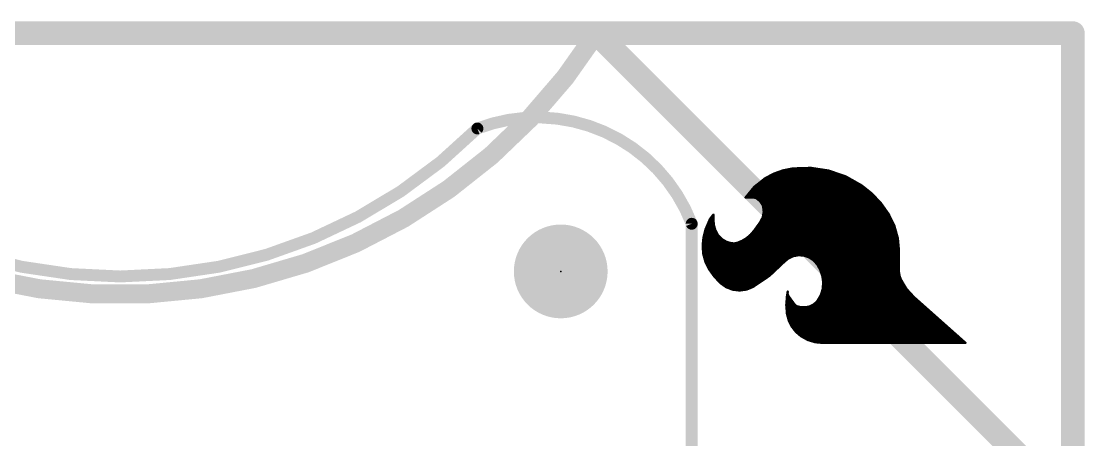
# Model space of a CAD drawing. Extents: x -17.8 to 20.4, y -8.9 to 20.4.
# Drawn here: x 9.11 to 20.45, y 15.99 to 20.45 of the extents above; entities that cross this region are included whole.
import ezdxf

# ---------------------------------------------------------------- set-up
doc = ezdxf.new("R2010")
doc.units = 0
for name, color, linetype in [('1', 12, 'CONTINUOUS'), ('16', 132, 'CONTINUOUS'), ('20', 53, 'CONTINUOUS'), ('21', 41, 'CONTINUOUS'), ('22', 40, 'CONTINUOUS'), ('23', 53, 'CONTINUOUS'), ('49', 253, 'CONTINUOUS')]:
    doc.layers.add(name, color=color, linetype=linetype)

# ---------------------------------------------------------------- blocks, each defined once
blk = doc.blocks.new('PIE')
at = {"const_width": 0.5}
blk.add_lwpolyline([(0, -0.25, 1), (0, 0.25, 1), (0, -0.25)], format="xyb", dxfattribs=at)

msp = doc.modelspace()

# ---------------------------------------------------------------- linework, layer by layer
at = {"layer": '1', "const_width": 0.254}
for points in [[(0, 20.32), (20.32, 20.32)], [(20.32, 20.32), (20.32, 0)]]:
    msp.add_lwpolyline(points, dxfattribs=at)
at = {"layer": '1', "const_width": 0.127}
for points in [[(20.3835, 20.32, 1), (20.2565, 20.32)], [(20.32, 20.2565, 1), (20.32, 20.3835)]]:
    msp.add_lwpolyline(points, format="xyb", dxfattribs=at)
at = {"layer": '16', "const_width": 0.254}
for points in [[(20.32, 20.32), (0, 20.32)], [(20.32, 0), (20.32, 20.32)]]:
    msp.add_lwpolyline(points, dxfattribs=at)
at = {"layer": '16', "const_width": 0.127}
for points in [[(20.3835, 20.32, 1), (20.2565, 20.32)], [(20.32, 20.2565, 1), (20.32, 20.3835)]]:
    msp.add_lwpolyline(points, format="xyb", dxfattribs=at)
at = {"layer": '20'}
for points, const_width in [([(5.08, 20.32, 0.5486), (15.24, 20.32)], 0.2032), ([(15.24, 20.3708, 1), (15.24, 20.2692)], 0.1016), ([(15.2828, 20.2927, 1), (15.1972, 20.3473)], 0.1016), ([(20.3708, 20.32, 1), (20.2692, 20.32)], 0.1016), ([(20.32, 20.2692, 1), (20.32, 20.3708)], 0.1016)]:
    msp.add_lwpolyline(points, format="xyb", dxfattribs=dict(at, const_width=const_width))
at = {"layer": '20', "const_width": 0.2032}
for points in [[(20.32, 20.32), (15.24, 20.32)], [(20.32, 0), (20.32, 20.32)]]:
    msp.add_lwpolyline(points, dxfattribs=at)
at = {"layer": '21', "const_width": 0.0254}
for points in [[(17.1292, 18.8208), (17.0358, 18.7707)], [(17.229, 18.8566), (17.1292, 18.8208)], [(17.1308, 18.8214), (17.8126, 18.8214)], [(17.2016, 18.8468), (17.7388, 18.8468)], [(17.333, 18.8773), (17.229, 18.8566)], [(17.3073, 18.8722), (17.5994, 18.8722)], [(17.5258, 18.8833), (17.333, 18.8773)], [(17.7165, 18.8545), (17.5258, 18.8833)], [(17.8989, 18.7917), (17.7165, 18.8545)], [(17.0358, 18.7707), (16.9221, 18.6801)], [(16.9719, 18.7198), (18.0265, 18.7198)], [(17.0038, 18.7452), (17.9814, 18.7452)], [(17.0357, 18.7706), (17.9363, 18.7706)], [(17.0829, 18.796), (17.8864, 18.796)], [(18.067, 18.697), (17.8989, 18.7917)], [(16.9221, 18.6801), (16.83, 18.5675)], [(16.8507, 18.5928), (18.1926, 18.5928)], [(16.8715, 18.6182), (18.1656, 18.6182)], [(16.8923, 18.6436), (18.1338, 18.6436)], [(16.913, 18.669), (18.102, 18.669)], [(16.9401, 18.6944), (18.0703, 18.6944)], [(18.1777, 18.6086), (18.067, 18.697)], [(18.2749, 18.5054), (18.1777, 18.6086)], [(16.83, 18.5675), (16.9189, 18.5675)], [(16.9189, 18.5675), (16.9334, 18.5655)], [(16.9196, 18.5674), (18.2165, 18.5674)], [(16.9334, 18.5655), (16.9469, 18.5598)], [(16.9469, 18.5598), (16.9836, 18.5302)], [(16.9689, 18.542), (18.2404, 18.542)], [(16.9836, 18.5302), (17.0104, 18.4913)], [(16.993, 18.5166), (18.2644, 18.5166)], [(17.0104, 18.4913), (17.018, 18.4709)], [(17.0104, 18.4912), (18.2849, 18.4912)], [(18.3566, 18.3897), (18.2749, 18.5054)], [(16.4846, 18.382), (16.4508, 18.3385)], [(16.4708, 18.3642), (16.4871, 18.3642)], [(16.4871, 18.3845), (16.4846, 18.382)], [(16.4871, 18.3236), (16.4871, 18.3846)], [(16.4871, 18.3846), (16.4871, 18.3845)], [(17.0241, 18.4137), (17.0137, 18.3571)], [(17.015, 18.3642), (18.369, 18.3642)], [(17.018, 18.4709), (17.0241, 18.4137)], [(17.0185, 18.4658), (18.3029, 18.4658)], [(17.0197, 18.3896), (18.3567, 18.3896)], [(17.0213, 18.4404), (18.3208, 18.4404)], [(17.024, 18.415), (18.3387, 18.415)], [(18.4166, 18.2667), (18.3566, 18.3897)], [(16.4135, 18.2525), (16.4033, 18.2296)], [(16.4287, 18.2881), (16.4135, 18.2525)], [(16.4178, 18.2626), (16.4953, 18.2626)], [(16.4508, 18.3385), (16.4287, 18.2881)], [(16.4287, 18.288), (16.4911, 18.288)], [(16.4398, 18.3134), (16.4882, 18.3134)], [(16.451, 18.3388), (16.4871, 18.3388)], [(16.493, 18.2707), (16.4871, 18.3236)], [(16.5075, 18.2195), (16.493, 18.2707)], [(16.9875, 18.3058), (16.9215, 18.2144)], [(16.9563, 18.2626), (18.4177, 18.2626)], [(16.9746, 18.288), (18.4062, 18.288)], [(17.0137, 18.3571), (16.9875, 18.3058)], [(16.9914, 18.3134), (18.3938, 18.3134)], [(17.0044, 18.3388), (18.3814, 18.3388)], [(18.4534, 18.1348), (18.4166, 18.2667)], [(16.3814, 18.1419), (16.3728, 18.0518)], [(16.3808, 18.1356), (16.5654, 18.1356)], [(16.4033, 18.2296), (16.3814, 18.1419)], [(16.3861, 18.161), (16.5417, 18.161)], [(16.3925, 18.1864), (16.5251, 18.1864)], [(16.3988, 18.2118), (16.5116, 18.2118)], [(16.4067, 18.2372), (16.5025, 18.2372)], [(16.5345, 18.1687), (16.5075, 18.2195)], [(16.5737, 18.1267), (16.5345, 18.1687)], [(16.8427, 18.1357), (16.7952, 18.1064)], [(16.8425, 18.1356), (18.4532, 18.1356)], [(16.8851, 18.172), (16.8427, 18.1357)], [(16.8722, 18.161), (18.4461, 18.161)], [(16.9215, 18.2144), (16.8851, 18.172)], [(16.8974, 18.1864), (18.439, 18.1864)], [(16.9193, 18.2118), (18.4319, 18.2118)], [(16.938, 18.2372), (18.4248, 18.2372)], [(18.4658, 17.9985), (18.4534, 18.1348)], [(16.3728, 18.0518), (16.3794, 17.9649)], [(16.3735, 18.0594), (18.4603, 18.0594)], [(16.3742, 18.034), (18.4626, 18.034)], [(16.3759, 18.0848), (16.661, 18.0848)], [(16.3783, 18.1102), (16.6003, 18.1102)], [(16.6226, 18.0964), (16.5737, 18.1267)], [(16.6776, 18.0798), (16.6226, 18.0964)], [(16.711, 18.0784), (16.6776, 18.0798)], [(16.7437, 18.0849), (16.711, 18.0784)], [(16.7432, 18.0848), (18.458, 18.0848)], [(16.7952, 18.1064), (16.7437, 18.0849)], [(16.8014, 18.1102), (18.4556, 18.1102)], [(16.3761, 18.0086), (18.4649, 18.0086)], [(16.378, 17.9832), (18.4658, 17.9832)], [(16.3794, 17.9649), (16.4026, 17.8809)], [(16.3814, 17.9578), (18.4658, 17.9578)], [(16.3884, 17.9324), (17.3153, 17.9324)], [(16.3954, 17.907), (17.2717, 17.907)], [(17.239, 17.8791), (17.2839, 17.9174)], [(17.2839, 17.9174), (17.3373, 17.9429)], [(17.3373, 17.9429), (17.3953, 17.9536)], [(17.3953, 17.9536), (17.4542, 17.949)], [(17.4542, 17.949), (17.5099, 17.9294)], [(17.5014, 17.9324), (18.4658, 17.9324)], [(17.5099, 17.9294), (17.5586, 17.896)], [(17.5426, 17.907), (18.4658, 17.907)], [(18.4658, 17.7699), (18.4658, 17.9985)], [(16.4024, 17.8816), (17.2419, 17.8816)], [(16.4026, 17.8809), (16.4414, 17.8029)], [(16.4149, 17.8562), (17.2147, 17.8562)], [(16.4275, 17.8308), (17.1877, 17.8308)], [(16.4402, 17.8054), (17.1608, 17.8054)], [(16.4414, 17.8029), (16.4974, 17.7252)], [(17.0846, 17.7336), (17.239, 17.8791)], [(17.5586, 17.896), (17.5971, 17.8512)], [(17.571, 17.8816), (18.4658, 17.8816)], [(17.5928, 17.8562), (18.4658, 17.8562)], [(17.5971, 17.8512), (17.6275, 17.7948)], [(17.6081, 17.8308), (18.4658, 17.8308)], [(17.6218, 17.8054), (18.4658, 17.8054)], [(17.6275, 17.7948), (17.648, 17.7341)], [(16.4579, 17.78), (17.1338, 17.78)], [(16.4762, 17.7546), (17.1069, 17.7546)], [(16.4945, 17.7292), (17.0781, 17.7292)], [(16.4974, 17.7252), (16.5633, 17.6556)], [(16.5177, 17.7038), (17.0404, 17.7038)], [(16.9088, 17.615), (17.0846, 17.7336)], [(17.6325, 17.78), (18.4658, 17.78)], [(17.6411, 17.7546), (18.4685, 17.7546)], [(17.648, 17.7341), (17.6581, 17.6708)], [(17.6488, 17.7292), (18.4733, 17.7292)], [(17.6528, 17.7038), (18.4824, 17.7038)], [(18.4726, 17.7309), (18.4658, 17.7699)], [(18.4861, 17.6937), (18.4726, 17.7309)], [(18.5463, 17.5925), (18.4861, 17.6937)], [(16.5417, 17.6784), (17.0028, 17.6784)], [(16.5633, 17.6556), (16.6237, 17.6125)], [(16.5669, 17.653), (16.9651, 17.653)], [(16.6025, 17.6276), (16.9275, 17.6276)], [(16.6237, 17.6125), (16.6929, 17.5857)], [(16.6502, 17.6022), (16.8773, 17.6022)], [(16.6929, 17.5857), (16.7666, 17.5771)], [(16.7666, 17.5771), (16.8401, 17.587)], [(16.8401, 17.587), (16.9088, 17.615)], [(17.6544, 17.5968), (17.6328, 17.526)], [(17.6483, 17.5768), (18.5607, 17.5768)], [(17.6581, 17.6708), (17.6544, 17.5968)], [(17.6547, 17.6022), (18.5405, 17.6022)], [(17.656, 17.6276), (18.5254, 17.6276)], [(17.6569, 17.6784), (18.4952, 17.6784)], [(17.6572, 17.653), (18.5103, 17.653)], [(18.6258, 17.5057), (18.5463, 17.5925)], [(17.272, 17.5159), (17.2646, 17.4219)], [(17.2688, 17.4752), (17.3175, 17.4752)], [(17.2708, 17.5006), (17.2991, 17.5006)], [(17.2796, 17.5642), (17.272, 17.5159)], [(17.2736, 17.526), (17.283, 17.526)], [(17.2776, 17.5514), (17.2784, 17.5514)], [(17.2779, 17.5465), (17.2796, 17.5642)], [(17.2814, 17.5291), (17.2779, 17.5465)], [(17.2898, 17.5134), (17.2814, 17.5291)], [(17.3507, 17.4295), (17.2898, 17.5134)], [(17.5946, 17.4626), (17.5593, 17.4289)], [(17.6328, 17.526), (17.5946, 17.4626)], [(17.6022, 17.4752), (18.6601, 17.4752)], [(17.6175, 17.5006), (18.6315, 17.5006)], [(17.6328, 17.526), (18.6072, 17.526)], [(17.6406, 17.5514), (18.5839, 17.5514)], [(19.1745, 17.0181), (18.6258, 17.5057)], [(17.2646, 17.4219), (17.272, 17.3279)], [(17.2648, 17.4244), (17.3557, 17.4244)], [(17.2664, 17.399), (17.4157, 17.399)], [(17.2668, 17.4498), (17.336, 17.4498)], [(17.2684, 17.3736), (18.7745, 17.3736)], [(17.2704, 17.3482), (18.803, 17.3482)], [(17.3641, 17.4157), (17.3507, 17.4295)], [(17.3812, 17.4067), (17.3641, 17.4157)], [(17.4257, 17.3968), (17.3812, 17.4067)], [(17.4713, 17.3968), (17.4257, 17.3968)], [(17.5158, 17.4067), (17.4713, 17.3968)], [(17.4813, 17.399), (18.7459, 17.399)], [(17.5593, 17.4289), (17.5158, 17.4067)], [(17.5504, 17.4244), (18.7173, 17.4244)], [(17.5812, 17.4498), (18.6887, 17.4498)], [(17.272, 17.3279), (17.2904, 17.258)], [(17.2733, 17.3228), (18.8316, 17.3228)], [(17.28, 17.2974), (18.8602, 17.2974)], [(17.2867, 17.272), (18.8888, 17.272)], [(17.2904, 17.258), (17.3225, 17.1932)], [(17.2961, 17.2466), (18.9174, 17.2466)], [(17.3086, 17.2212), (18.946, 17.2212)], [(17.3212, 17.1958), (18.9745, 17.1958)], [(17.3225, 17.1932), (17.3669, 17.1362)], [(17.3402, 17.1704), (19.0031, 17.1704)], [(17.36, 17.145), (19.0317, 17.145)], [(17.3669, 17.1362), (17.4219, 17.0892)], [(17.3863, 17.1196), (19.0603, 17.1196)], [(17.416, 17.0942), (19.0889, 17.0942)], [(17.4219, 17.0892), (17.4951, 17.0491)], [(17.4591, 17.0688), (19.1175, 17.0688)], [(17.4951, 17.0491), (17.575, 17.0251)], [(17.514, 17.0434), (19.146, 17.0434)], [(17.575, 17.0251), (17.6581, 17.0181)], [(17.6581, 17.0181), (19.1745, 17.0181)]]:
    msp.add_lwpolyline(points, dxfattribs=at)
at = {"layer": '21', "const_width": 0.0127}
for points in [[(17.1271, 18.8268, 1), (17.1314, 18.8149)], [(17.1308, 18.8278, 1), (17.1308, 18.815)], [(17.1322, 18.8152, 1), (17.1262, 18.8264)], [(17.2016, 18.8532, 1), (17.2016, 18.8405)], [(17.2278, 18.8629, 1), (17.2303, 18.8504)], [(17.2312, 18.8507, 1), (17.2269, 18.8626)], [(17.3073, 18.8786, 1), (17.3073, 18.8658)], [(17.3328, 18.8836, 1), (17.3332, 18.871)], [(17.3342, 18.8711, 1), (17.3318, 18.8835)], [(17.5268, 18.8896, 1), (17.5249, 18.8771)], [(17.526, 18.877, 1), (17.5256, 18.8897)], [(17.5994, 18.8658, 1), (17.5994, 18.8786)], [(17.7186, 18.8605, 1), (17.7145, 18.8485)], [(17.7156, 18.8482, 1), (17.7175, 18.8608)], [(17.7388, 18.8405, 1), (17.7388, 18.8532)], [(17.8126, 18.815, 1), (17.8126, 18.8278)], [(16.9719, 18.7262, 1), (16.9719, 18.7134)], [(17.0038, 18.7516, 1), (17.0038, 18.7388)], [(17.0357, 18.777, 1), (17.0357, 18.7643)], [(17.0328, 18.7763, 1), (17.0388, 18.7651)], [(17.0398, 18.7657, 1), (17.0318, 18.7757)], [(17.0829, 18.8024, 1), (17.0829, 18.7896)], [(17.8864, 18.7896, 1), (17.8864, 18.8024)], [(17.902, 18.7972, 1), (17.8958, 18.7861)], [(17.8969, 18.7857, 1), (17.901, 18.7977)], [(17.9363, 18.7643, 1), (17.9363, 18.777)], [(17.9814, 18.7388, 1), (17.9814, 18.7516)], [(18.0265, 18.7134, 1), (18.0265, 18.7262)], [(16.8507, 18.5992, 1), (16.8507, 18.5864)], [(16.8715, 18.6246, 1), (16.8715, 18.6119)], [(16.8923, 18.65, 1), (16.8923, 18.6372)], [(16.913, 18.6754, 1), (16.913, 18.6626)], [(16.9181, 18.685, 1), (16.926, 18.6751)], [(16.927, 18.676, 1), (16.9172, 18.6841)], [(16.9401, 18.7008, 1), (16.9401, 18.6881)], [(18.071, 18.702, 1), (18.063, 18.692)], [(18.0639, 18.6915, 1), (18.0701, 18.7025)], [(18.0703, 18.6881, 1), (18.0703, 18.7008)], [(18.102, 18.6626, 1), (18.102, 18.6754)], [(18.1338, 18.6372, 1), (18.1338, 18.65)], [(18.1656, 18.6119, 1), (18.1656, 18.6246)], [(18.1823, 18.6129, 1), (18.1731, 18.6042)], [(18.1737, 18.6036, 1), (18.1817, 18.6135)], [(18.1926, 18.5864, 1), (18.1926, 18.5992)], [(16.83, 18.5739, 1), (16.83, 18.5612)], [(16.8251, 18.5715, 1), (16.8349, 18.5635)], [(16.9198, 18.5738, 1), (16.918, 18.5612)], [(16.9196, 18.5738, 1), (16.9196, 18.561)], [(16.9189, 18.5612, 1), (16.9189, 18.5739)], [(16.9359, 18.5714, 1), (16.9309, 18.5597)], [(16.9326, 18.5592, 1), (16.9343, 18.5718)], [(16.9509, 18.5647, 1), (16.9429, 18.5549)], [(16.9444, 18.554, 1), (16.9494, 18.5656)], [(16.9689, 18.5484, 1), (16.9689, 18.5357)], [(16.9889, 18.5338, 1), (16.9784, 18.5266)], [(16.9796, 18.5252, 1), (16.9876, 18.5351)], [(16.993, 18.523, 1), (16.993, 18.5102)], [(17.0164, 18.4935, 1), (17.0044, 18.4891)], [(17.0104, 18.4976, 1), (17.0104, 18.4848)], [(17.0052, 18.4877, 1), (17.0156, 18.4949)], [(18.2165, 18.561, 1), (18.2165, 18.5738)], [(18.2404, 18.5357, 1), (18.2404, 18.5484)], [(18.2644, 18.5102, 1), (18.2644, 18.523)], [(18.2801, 18.5091, 1), (18.2697, 18.5018)], [(18.2703, 18.5011, 1), (18.2795, 18.5098)], [(18.2849, 18.4848, 1), (18.2849, 18.4976)], [(16.4708, 18.3706, 1), (16.4708, 18.3578)], [(16.4801, 18.3865, 1), (16.4891, 18.3775)], [(16.4896, 18.3781, 1), (16.4796, 18.3859)], [(16.4935, 18.3846, 1), (16.4808, 18.3846)], [(16.4935, 18.3846, 1), (16.4808, 18.3846)], [(16.4808, 18.3845, 1), (16.4935, 18.3845)], [(16.4916, 18.38, 1), (16.4826, 18.389)], [(16.4871, 18.3578, 1), (16.4871, 18.3706)], [(17.015, 18.3706, 1), (17.015, 18.3578)], [(17.0243, 18.4716, 1), (17.0117, 18.4702)], [(17.012, 18.4687, 1), (17.024, 18.4731)], [(17.0185, 18.4722, 1), (17.0185, 18.4595)], [(17.0197, 18.396, 1), (17.0197, 18.3833)], [(17.0213, 18.4468, 1), (17.0213, 18.434)], [(17.024, 18.4214, 1), (17.024, 18.4086)], [(17.0178, 18.413, 1), (17.0305, 18.4143)], [(17.0304, 18.4125, 1), (17.0179, 18.4148)], [(18.3029, 18.4595, 1), (18.3029, 18.4722)], [(18.3208, 18.434, 1), (18.3208, 18.4468)], [(18.3387, 18.4086, 1), (18.3387, 18.4214)], [(18.3623, 18.3925, 1), (18.3509, 18.3869)], [(18.3514, 18.386, 1), (18.3618, 18.3934)], [(18.3567, 18.3833, 1), (18.3567, 18.396)], [(18.369, 18.3578, 1), (18.369, 18.3706)], [(16.4077, 18.255, 1), (16.4193, 18.25)], [(16.4193, 18.2499, 1), (16.4077, 18.2551)], [(16.4178, 18.269, 1), (16.4178, 18.2563)], [(16.4287, 18.2944, 1), (16.4287, 18.2816)], [(16.4229, 18.2906, 1), (16.4345, 18.2856)], [(16.4345, 18.2856, 1), (16.4229, 18.2906)], [(16.4398, 18.3198, 1), (16.4398, 18.3071)], [(16.4458, 18.3424, 1), (16.4558, 18.3346)], [(16.451, 18.3452, 1), (16.451, 18.3325)], [(16.4566, 18.336, 1), (16.445, 18.3411)], [(16.4934, 18.3243, 1), (16.4808, 18.3229)], [(16.4808, 18.3236, 1), (16.4935, 18.3236)], [(16.4991, 18.2724, 1), (16.4869, 18.269)], [(16.4867, 18.27, 1), (16.4993, 18.2714)], [(16.4871, 18.3325, 1), (16.4871, 18.3452)], [(16.4882, 18.3071, 1), (16.4882, 18.3198)], [(16.4911, 18.2816, 1), (16.4911, 18.2944)], [(16.4953, 18.2563, 1), (16.4953, 18.269)], [(16.9563, 18.269, 1), (16.9563, 18.2563)], [(16.9746, 18.2944, 1), (16.9746, 18.2816)], [(16.9818, 18.3087, 1), (16.9932, 18.3029)], [(16.9926, 18.3021, 1), (16.9824, 18.3095)], [(16.9914, 18.3198, 1), (16.9914, 18.3071)], [(17.0044, 18.3452, 1), (17.0044, 18.3325)], [(17.0074, 18.3582, 1), (17.0199, 18.3559)], [(17.0193, 18.3542, 1), (17.008, 18.36)], [(18.3814, 18.3325, 1), (18.3814, 18.3452)], [(18.3938, 18.3071, 1), (18.3938, 18.3198)], [(18.4062, 18.2816, 1), (18.4062, 18.2944)], [(18.4227, 18.2684, 1), (18.4105, 18.265)], [(18.4109, 18.2639, 1), (18.4223, 18.2694)], [(18.4177, 18.2563, 1), (18.4177, 18.269)], [(16.3808, 18.142, 1), (16.3808, 18.1292)], [(16.3877, 18.1412, 1), (16.375, 18.1425)], [(16.3752, 18.1434, 1), (16.3875, 18.1403)], [(16.3861, 18.1674, 1), (16.3861, 18.1547)], [(16.3925, 18.1928, 1), (16.3925, 18.1801)], [(16.3988, 18.2182, 1), (16.3988, 18.2054)], [(16.3975, 18.2322, 1), (16.4091, 18.227)], [(16.4095, 18.2281, 1), (16.3971, 18.2311)], [(16.4067, 18.2436, 1), (16.4067, 18.2309)], [(16.5131, 18.2225, 1), (16.5019, 18.2165)], [(16.5014, 18.2178, 1), (16.5136, 18.2212)], [(16.5025, 18.2309, 1), (16.5025, 18.2436)], [(16.5116, 18.2054, 1), (16.5116, 18.2182)], [(16.5251, 18.1801, 1), (16.5251, 18.1928)], [(16.5391, 18.1731, 1), (16.5298, 18.1644)], [(16.5289, 18.1658, 1), (16.5401, 18.1717)], [(16.5417, 18.1547, 1), (16.5417, 18.1674)], [(16.5654, 18.1292, 1), (16.5654, 18.142)], [(16.8425, 18.142, 1), (16.8425, 18.1292)], [(16.8386, 18.1405, 1), (16.8468, 18.1309)], [(16.846, 18.1303, 1), (16.8394, 18.1411)], [(16.8722, 18.1674, 1), (16.8722, 18.1547)], [(16.8803, 18.1762, 1), (16.8899, 18.1679)], [(16.8892, 18.1672, 1), (16.881, 18.1769)], [(16.8974, 18.1928, 1), (16.8974, 18.1801)], [(16.9193, 18.2182, 1), (16.9193, 18.2054)], [(16.9164, 18.2181, 1), (16.9266, 18.2107)], [(16.9263, 18.2103, 1), (16.9167, 18.2185)], [(16.938, 18.2436, 1), (16.938, 18.2309)], [(18.4248, 18.2309, 1), (18.4248, 18.2436)], [(18.4319, 18.2054, 1), (18.4319, 18.2182)], [(18.439, 18.1801, 1), (18.439, 18.1928)], [(18.4461, 18.1547, 1), (18.4461, 18.1674)], [(18.4597, 18.1354, 1), (18.4471, 18.1342)], [(18.4532, 18.1292, 1), (18.4532, 18.142)], [(16.3791, 18.0523, 1), (16.3665, 18.0513)], [(16.3665, 18.0524, 1), (16.3791, 18.0512)], [(16.3735, 18.0658, 1), (16.3735, 18.053)], [(16.3742, 18.0404, 1), (16.3742, 18.0277)], [(16.3759, 18.0912, 1), (16.3759, 18.0785)], [(16.3783, 18.1166, 1), (16.3783, 18.1039)], [(16.5771, 18.1321, 1), (16.5704, 18.1213)], [(16.5691, 18.1224, 1), (16.5784, 18.1311)], [(16.6003, 18.1039, 1), (16.6003, 18.1166)], [(16.6244, 18.1025, 1), (16.6207, 18.0903)], [(16.6192, 18.091, 1), (16.6259, 18.1018)], [(16.661, 18.0785, 1), (16.661, 18.0912)], [(16.6779, 18.0861, 1), (16.6773, 18.0735)], [(16.6758, 18.0737, 1), (16.6794, 18.0859)], [(16.7097, 18.0846, 1), (16.7122, 18.0722)], [(16.7107, 18.072, 1), (16.7112, 18.0847)], [(16.7432, 18.0912, 1), (16.7432, 18.0785)], [(16.7413, 18.0908, 1), (16.7461, 18.079)], [(16.7449, 18.0787, 1), (16.7425, 18.0911)], [(16.7919, 18.1118, 1), (16.7985, 18.101)], [(16.7977, 18.1005, 1), (16.7928, 18.1122)], [(16.8014, 18.1166, 1), (16.8014, 18.1039)], [(18.4473, 18.1331, 1), (18.4595, 18.1365)], [(18.4556, 18.1039, 1), (18.4556, 18.1166)], [(18.458, 18.0785, 1), (18.458, 18.0912)], [(18.4603, 18.053, 1), (18.4603, 18.0658)], [(18.4626, 18.0277, 1), (18.4626, 18.0404)], [(16.3761, 18.015, 1), (16.3761, 18.0023)], [(16.378, 17.9896, 1), (16.378, 17.9768)], [(16.3855, 17.9666, 1), (16.3733, 17.9632)], [(16.3731, 17.9644, 1), (16.3858, 17.9654)], [(16.3814, 17.9642, 1), (16.3814, 17.9515)], [(16.3884, 17.9388, 1), (16.3884, 17.9261)], [(16.3954, 17.9134, 1), (16.3954, 17.9006)], [(17.2717, 17.9006, 1), (17.2717, 17.9134)], [(17.2812, 17.9232, 1), (17.2867, 17.9117)], [(17.2881, 17.9126, 1), (17.2798, 17.9223)], [(17.3153, 17.9261, 1), (17.3153, 17.9388)], [(17.3361, 17.9491, 1), (17.3384, 17.9366)], [(17.34, 17.9371, 1), (17.3345, 17.9486)], [(17.3958, 17.96, 1), (17.3948, 17.9473)], [(17.3965, 17.9474, 1), (17.3942, 17.9599)], [(17.4563, 17.955, 1), (17.4521, 17.9431)], [(17.4537, 17.9427, 1), (17.4547, 17.9554)], [(17.5014, 17.9388, 1), (17.5014, 17.9261)], [(17.5135, 17.9346, 1), (17.5063, 17.9242)], [(17.5078, 17.9234, 1), (17.512, 17.9354)], [(17.5426, 17.9134, 1), (17.5426, 17.9006)], [(18.4722, 17.9985, 1), (18.4595, 17.9985)], [(18.4595, 17.9979, 1), (18.4721, 17.9991)], [(18.4649, 18.0023, 1), (18.4649, 18.015)], [(18.4658, 17.9768, 1), (18.4658, 17.9896)], [(18.4658, 17.9515, 1), (18.4658, 17.9642)], [(18.4658, 17.9261, 1), (18.4658, 17.9388)], [(18.4658, 17.9006, 1), (18.4658, 17.9134)], [(16.4024, 17.888, 1), (16.4024, 17.8753)], [(16.4083, 17.8837, 1), (16.3969, 17.8781)], [(16.3965, 17.8792, 1), (16.4087, 17.8826)], [(16.4149, 17.8626, 1), (16.4149, 17.8498)], [(16.4275, 17.8372, 1), (16.4275, 17.8244)], [(16.4402, 17.8118, 1), (16.4402, 17.7991)], [(16.4466, 17.8066, 1), (16.4362, 17.7992)], [(16.4357, 17.8001, 1), (16.4471, 17.8057)], [(17.1608, 17.7991, 1), (17.1608, 17.8118)], [(17.1877, 17.8244, 1), (17.1877, 17.8372)], [(17.2147, 17.8498, 1), (17.2147, 17.8626)], [(17.2349, 17.8839, 1), (17.2431, 17.8743)], [(17.2434, 17.8745, 1), (17.2346, 17.8837)], [(17.2419, 17.8753, 1), (17.2419, 17.888)], [(17.5635, 17.9002, 1), (17.5538, 17.8919)], [(17.5551, 17.8908, 1), (17.5622, 17.9013)], [(17.571, 17.888, 1), (17.571, 17.8753)], [(17.5928, 17.8626, 1), (17.5928, 17.8498)], [(17.6027, 17.8542, 1), (17.5915, 17.8482)], [(17.5923, 17.8471, 1), (17.6019, 17.8553)], [(17.6081, 17.8372, 1), (17.6081, 17.8244)], [(17.6218, 17.8118, 1), (17.6218, 17.7991)], [(17.6335, 17.7968, 1), (17.6215, 17.7928)], [(18.4658, 17.8753, 1), (18.4658, 17.888)], [(18.4658, 17.8498, 1), (18.4658, 17.8626)], [(18.4658, 17.8244, 1), (18.4658, 17.8372)], [(18.4658, 17.7991, 1), (18.4658, 17.8118)], [(16.4579, 17.7864, 1), (16.4579, 17.7736)], [(16.4762, 17.761, 1), (16.4762, 17.7482)], [(16.4945, 17.7356, 1), (16.4945, 17.7229)], [(16.5021, 17.7296, 1), (16.4928, 17.7208)], [(16.4923, 17.7215, 1), (16.5026, 17.7289)], [(16.5177, 17.7102, 1), (16.5177, 17.6974)], [(17.0404, 17.6974, 1), (17.0404, 17.7102)], [(17.0781, 17.7229, 1), (17.0781, 17.7356)], [(17.0803, 17.7382, 1), (17.089, 17.729)], [(17.0882, 17.7284, 1), (17.0811, 17.7389)], [(17.1069, 17.7482, 1), (17.1069, 17.761)], [(17.1338, 17.7736, 1), (17.1338, 17.7864)], [(17.6219, 17.7918, 1), (17.6331, 17.7978)], [(17.6325, 17.7864, 1), (17.6325, 17.7736)], [(17.6411, 17.761, 1), (17.6411, 17.7482)], [(17.6543, 17.7351, 1), (17.6418, 17.7331)], [(17.642, 17.7321, 1), (17.654, 17.7361)], [(17.6488, 17.7356, 1), (17.6488, 17.7229)], [(17.6528, 17.7102, 1), (17.6528, 17.6974)], [(18.4721, 17.771, 1), (18.4595, 17.7688)], [(18.4595, 17.7699, 1), (18.4722, 17.7699)], [(18.4658, 17.7736, 1), (18.4658, 17.7864)], [(18.4786, 17.7331, 1), (18.4667, 17.7288)], [(18.4664, 17.7298, 1), (18.4789, 17.732)], [(18.4685, 17.7482, 1), (18.4685, 17.761)], [(18.4733, 17.7229, 1), (18.4733, 17.7356)], [(18.4916, 17.6969, 1), (18.4806, 17.6905)], [(18.4801, 17.6915, 1), (18.4921, 17.6959)], [(18.4824, 17.6974, 1), (18.4824, 17.7102)], [(16.5417, 17.6848, 1), (16.5417, 17.672)], [(16.567, 17.6608, 1), (16.5596, 17.6504)], [(16.5587, 17.6512, 1), (16.5679, 17.66)], [(16.5669, 17.6594, 1), (16.5669, 17.6467)], [(16.6025, 17.634, 1), (16.6025, 17.6212)], [(16.626, 17.6184, 1), (16.6214, 17.6065)], [(16.62, 17.6073, 1), (16.6274, 17.6176)], [(16.6502, 17.6086, 1), (16.6502, 17.5958)], [(16.6936, 17.592, 1), (16.6921, 17.5794)], [(16.6906, 17.5798, 1), (16.6952, 17.5917)], [(16.7657, 17.5834, 1), (16.7674, 17.5708)], [(16.7658, 17.5708, 1), (16.7673, 17.5834)], [(16.8377, 17.5929, 1), (16.8425, 17.5812)], [(16.8409, 17.5807, 1), (16.8392, 17.5933)], [(16.8773, 17.5958, 1), (16.8773, 17.6086)], [(16.9052, 17.6203, 1), (16.9124, 17.6097)], [(16.9112, 17.6091, 1), (16.9064, 17.6209)], [(16.9275, 17.6212, 1), (16.9275, 17.634)], [(16.9651, 17.6467, 1), (16.9651, 17.6594)], [(17.0028, 17.672, 1), (17.0028, 17.6848)], [(17.6483, 17.5832, 1), (17.6483, 17.5705)], [(17.6481, 17.5972, 1), (17.6608, 17.5965)], [(17.6547, 17.6086, 1), (17.6547, 17.5958)], [(17.6605, 17.595, 1), (17.6484, 17.5987)], [(17.656, 17.634, 1), (17.656, 17.6212)], [(17.6569, 17.6848, 1), (17.6569, 17.672)], [(17.6572, 17.6594, 1), (17.6572, 17.6467)], [(17.6644, 17.6705, 1), (17.6518, 17.6711)], [(17.6518, 17.6698, 1), (17.6644, 17.6718)], [(18.4952, 17.672, 1), (18.4952, 17.6848)], [(18.5103, 17.6467, 1), (18.5103, 17.6594)], [(18.5254, 17.6212, 1), (18.5254, 17.634)], [(18.5509, 17.5968, 1), (18.5416, 17.5882)], [(18.5405, 17.5958, 1), (18.5405, 17.6086)], [(18.5408, 17.5893, 1), (18.5517, 17.5957)], [(18.5607, 17.5705, 1), (18.5607, 17.5832)], [(17.2688, 17.4816, 1), (17.2688, 17.4688)], [(17.2708, 17.507, 1), (17.2708, 17.4943)], [(17.2783, 17.5154, 1), (17.2657, 17.5164)], [(17.2657, 17.5169, 1), (17.2783, 17.5149)], [(17.2736, 17.5324, 1), (17.2736, 17.5196)], [(17.2776, 17.5578, 1), (17.2776, 17.545)], [(17.2841, 17.5478, 1), (17.2717, 17.5452)], [(17.2716, 17.5471, 1), (17.2842, 17.5459)], [(17.2859, 17.5632, 1), (17.2733, 17.5652)], [(17.2859, 17.5636, 1), (17.2733, 17.5648)], [(17.287, 17.5321, 1), (17.2758, 17.5261)], [(17.2752, 17.5278, 1), (17.2876, 17.5303)], [(17.2784, 17.545, 1), (17.2784, 17.5578)], [(17.283, 17.5196, 1), (17.283, 17.5324)], [(17.2949, 17.5171, 1), (17.2847, 17.5097)], [(17.2842, 17.5104, 1), (17.2954, 17.5164)], [(17.2991, 17.4943, 1), (17.2991, 17.507)], [(17.3175, 17.4688, 1), (17.3175, 17.4816)], [(17.5892, 17.4659, 1), (17.6, 17.4593)], [(17.599, 17.458, 1), (17.5902, 17.4672)], [(17.6022, 17.4816, 1), (17.6022, 17.4688)], [(17.6175, 17.507, 1), (17.6175, 17.4943)], [(17.6328, 17.5324, 1), (17.6328, 17.5196)], [(17.6267, 17.5279, 1), (17.6389, 17.5242)], [(17.6383, 17.5227, 1), (17.6274, 17.5293)], [(17.6406, 17.5578, 1), (17.6406, 17.545)], [(18.5839, 17.545, 1), (18.5839, 17.5578)], [(18.6072, 17.5196, 1), (18.6072, 17.5324)], [(18.63, 17.5104, 1), (18.6216, 17.501)], [(18.6211, 17.5014, 1), (18.6305, 17.51)], [(18.6315, 17.4943, 1), (18.6315, 17.507)], [(18.6601, 17.4688, 1), (18.6601, 17.4816)], [(17.271, 17.4224, 1), (17.2583, 17.4214)], [(17.2583, 17.4224, 1), (17.271, 17.4214)], [(17.2648, 17.4308, 1), (17.2648, 17.4181)], [(17.2664, 17.4054, 1), (17.2664, 17.3926)], [(17.2668, 17.4562, 1), (17.2668, 17.4434)], [(17.2684, 17.38, 1), (17.2684, 17.3672)], [(17.2704, 17.3546, 1), (17.2704, 17.3419)], [(17.336, 17.4434, 1), (17.336, 17.4562)], [(17.3552, 17.4339, 1), (17.3462, 17.4251)], [(17.3456, 17.4258, 1), (17.3558, 17.4332)], [(17.3557, 17.4181, 1), (17.3557, 17.4308)], [(17.3671, 17.4213, 1), (17.3612, 17.4101)], [(17.3596, 17.4113, 1), (17.3687, 17.4201)], [(17.3826, 17.4129, 1), (17.3798, 17.4005)], [(17.3782, 17.4011, 1), (17.3842, 17.4123)], [(17.4157, 17.3926, 1), (17.4157, 17.4054)], [(17.4257, 17.4031, 1), (17.4257, 17.3904)], [(17.4243, 17.3906, 1), (17.4271, 17.403)], [(17.4699, 17.403, 1), (17.4727, 17.3906)], [(17.4713, 17.3904, 1), (17.4713, 17.4031)], [(17.4813, 17.4054, 1), (17.4813, 17.3926)], [(17.5129, 17.4124, 1), (17.5187, 17.401)], [(17.5172, 17.4005, 1), (17.5144, 17.4129)], [(17.5504, 17.4308, 1), (17.5504, 17.4181)], [(17.5549, 17.4335, 1), (17.5636, 17.4243)], [(17.5621, 17.4233, 1), (17.5564, 17.4346)], [(17.5812, 17.4562, 1), (17.5812, 17.4434)], [(18.6887, 17.4434, 1), (18.6887, 17.4562)], [(18.7173, 17.4181, 1), (18.7173, 17.4308)], [(18.7459, 17.3926, 1), (18.7459, 17.4054)], [(18.7745, 17.3672, 1), (18.7745, 17.38)], [(18.803, 17.3419, 1), (18.803, 17.3546)], [(17.2781, 17.3295, 1), (17.2659, 17.3263)], [(17.2657, 17.3274, 1), (17.2783, 17.3284)], [(17.2733, 17.3292, 1), (17.2733, 17.3164)], [(17.28, 17.3038, 1), (17.28, 17.291)], [(17.2867, 17.2784, 1), (17.2867, 17.2657)], [(17.2961, 17.2608, 1), (17.2847, 17.2552)], [(17.2843, 17.2564, 1), (17.2966, 17.2596)], [(17.2961, 17.253, 1), (17.2961, 17.2402)], [(18.8316, 17.3164, 1), (18.8316, 17.3292)], [(18.8602, 17.291, 1), (18.8602, 17.3038)], [(18.8888, 17.2657, 1), (18.8888, 17.2784)], [(18.9174, 17.2402, 1), (18.9174, 17.253)], [(17.3086, 17.2276, 1), (17.3086, 17.2148)], [(17.3212, 17.2022, 1), (17.3212, 17.1895)], [(17.3275, 17.1971, 1), (17.3175, 17.1893)], [(17.3168, 17.1904, 1), (17.3282, 17.196)], [(17.3402, 17.1768, 1), (17.3402, 17.164)], [(17.36, 17.1514, 1), (17.36, 17.1386)], [(17.371, 17.141, 1), (17.3628, 17.1313)], [(17.3619, 17.1323, 1), (17.3719, 17.1401)], [(17.3863, 17.126, 1), (17.3863, 17.1133)], [(18.946, 17.2148, 1), (18.946, 17.2276)], [(18.9745, 17.1895, 1), (18.9745, 17.2022)], [(19.0031, 17.164, 1), (19.0031, 17.1768)], [(19.0317, 17.1386, 1), (19.0317, 17.1514)], [(19.0603, 17.1133, 1), (19.0603, 17.126)], [(17.416, 17.1006, 1), (17.416, 17.0878)], [(17.425, 17.0948, 1), (17.4188, 17.0836)], [(17.4178, 17.0844, 1), (17.426, 17.094)], [(17.4591, 17.0752, 1), (17.4591, 17.0624)], [(17.4969, 17.0552, 1), (17.4932, 17.043)], [(17.492, 17.0435, 1), (17.4981, 17.0547)], [(17.514, 17.0498, 1), (17.514, 17.0371)], [(17.5755, 17.0314, 1), (17.5744, 17.0187)], [(17.5731, 17.019, 1), (17.5768, 17.0311)], [(17.6581, 17.0245, 1), (17.6581, 17.0117)], [(17.6576, 17.0118, 1), (17.6586, 17.0244)], [(19.0889, 17.0878, 1), (19.0889, 17.1006)], [(19.1175, 17.0624, 1), (19.1175, 17.0752)], [(19.146, 17.0371, 1), (19.146, 17.0498)], [(19.1703, 17.0134, 1), (19.1787, 17.0228)], [(19.1745, 17.0117, 1), (19.1745, 17.0245)]]:
    msp.add_lwpolyline(points, format="xyb", dxfattribs=at)
at = {"layer": '22'}
for points, const_width in [([(16.256, 18.288, 0.4142), (13.97, 19.304)], 0.127), ([(6.35, 19.304, 0.4142), (13.97, 19.304)], 0.127), ([(13.9586, 19.3336, 1), (13.9814, 19.2744)], 0.0635), ([(13.9925, 19.2815, 1), (13.9475, 19.3265)], 0.0635), ([(16.2877, 18.288, 1), (16.2243, 18.288)], 0.0635), ([(16.2264, 18.2766, 1), (16.2856, 18.2994)], 0.0635)]:
    msp.add_lwpolyline(points, format="xyb", dxfattribs=dict(at, const_width=const_width))
at = {"layer": '22', "const_width": 0.127}
msp.add_lwpolyline([(16.256, 10.668), (16.256, 18.288)], dxfattribs=at)
at = {"layer": '23'}
for p in [(14.859, 17.78), (19.177, 17.018)]:
    msp.add_point(p, dxfattribs=at)
at = {"layer": '49', "const_width": 0.254}
for points in [[(15.24, 20.32), (5.08, 20.32)], [(20.32, 15.24), (15.24, 20.32)]]:
    msp.add_lwpolyline(points, dxfattribs=at)
at = {"layer": '49', "const_width": 0.127}
for points in [[(15.2849, 20.3649, 1), (15.1951, 20.2751)], [(15.24, 20.2565, 1), (15.24, 20.3835)]]:
    msp.add_lwpolyline(points, format="xyb", dxfattribs=at)

# ---------------------------------------------------------------- block references
at = {"layer": '1'}
msp.add_blockref('PIE', (14.859, 17.78), dxfattribs=at)

doc.saveas('drawing.dxf')
